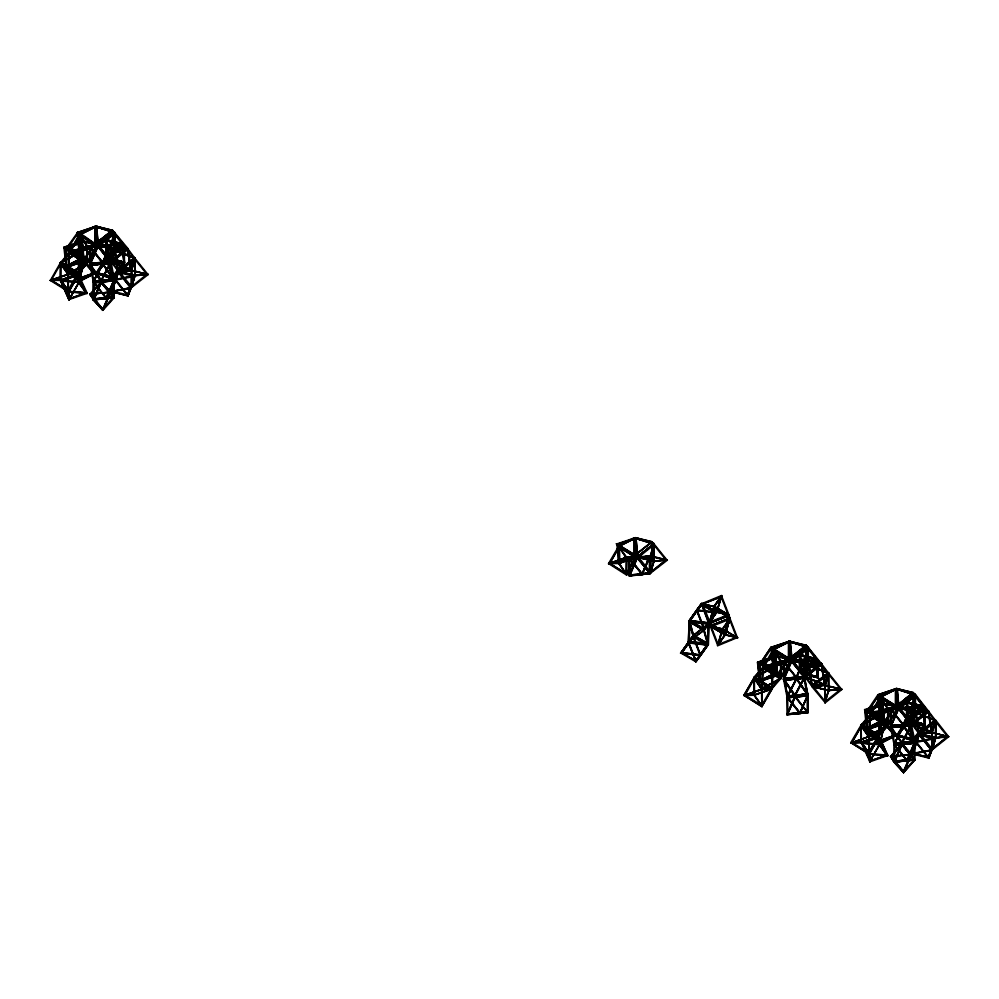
<?xml version="1.0" encoding="UTF-8"?>
<svg xmlns="http://www.w3.org/2000/svg" width="999" height="999" viewBox="0 0 999 999"><rect width="100%" height="100%" fill="white"/><g stroke="black" fill="none" stroke-linecap="round" stroke-linejoin="round"><path stroke-width="1.5" d="M60.564 280.369L68.431 291.97L60.564 280.369L79.083 281.83L86.938 293.431L68.431 291.97L78.584 273.888L60.277 262.912L79.058 252.285L87.038 263.886L68.394 273.726L68.981 252.66L79.258 252.41L78.397 274.275L87.363 293.494M68.319 274.163L69.281 252.685M688.386 642.007L708.241 644.193L688.386 642.007L689.048 621.316L708.903 623.501L708.466 644.567L695.891 661.8L680.781 653.009L693.031 635.951L708.141 644.755L693.031 635.951M708.091 644.83L700.586 655.481L680.856 653.221L688.323 642.27L708.091 644.83L688.348 642.557L689.235 620.829M707.579 643.406L689.098 641.37L689.71 622.102L708.191 624.138L707.454 643.468L708.191 624.138M689.21 641.308L689.834 622.04M708.116 644.255L708.778 623.563L729.02 615.109L724.974 634.49L718.281 644.555L725.249 634.627L729.682 619.38L725.124 634.914L710.152 626.261L725.262 634.615M762.699 667.582L762.012 688.761L772.289 688.498L772.976 667.332L762.699 667.582L761.912 689.173L780.656 678.583L762.112 688.648L754.233 677.272L772.776 667.207L780.756 678.808M771.965 687.787L772.602 668.069L763.024 668.306L762.387 688.011L771.965 687.787L772.976 667.332M897.876 707.916L880.032 714.123L870.054 714.372L880.119 714.435L897.876 707.916L887.886 708.154L869.692 714.647L868.993 736.113L879.27 735.863L879.757 714.56L887.736 726.173L869.192 736.238L861.213 724.637L878.433 715.284M869.292 736.126L869.692 714.647M869.367 735.376L870.291 715.684L879.582 715.421L870.291 715.684M879.295 715.409L878.945 735.139L869.654 735.389M95.829 264.186L89.86 264.785L94.331 263.798M90.722 265.11L110.165 263.149L90.722 265.11L93.869 281.231L113.324 279.083L93.869 281.231M111.051 261.85L114.498 279.92L93.282 281.706M792.532 678.808L783.578 679.707L791.058 678.758M803.883 678.071L784.415 680.219L796.39 679.108L806.942 694.205L803.883 678.071L784.427 680.032L787.574 696.153L807.13 693.993L796.59 678.895L784.515 680.019L794.867 695.329L807.042 694.005L787.574 696.153L795.104 695.316L804.008 678.259L796.353 678.908L787.724 696.141L796.628 679.083L804.008 678.259M807.854 694.63L786.975 696.815L807.879 694.517L804.482 677.409L821.765 663.611L824.899 684.839L805.019 677.285L808.728 665.009L828.695 672.764L811.812 686.063M794.817 695.941L783.491 679.72L796.64 678.284L807.866 694.717L804.457 677.609L805.069 677.16M901.797 743.293L890.209 726.723L890.459 709.028L911.5 707.117L903.596 725.336L890.646 726.523L898.313 708.129L911.413 707.13L890.459 709.028M894.567 743.506L914.01 741.545L894.567 743.506L891.42 727.384L910.863 725.424L914.01 741.545L901.847 742.694L914.11 741.345L903.571 726.248L891.308 727.584L903.571 726.248M910.863 725.424L891.42 727.384L902.047 742.482M906.992 725.212L911.463 724.762L906.967 725.411M114.211 297.527L101.074 281.618L89.773 264.797L95.729 264.036M102.835 263.474L89.485 246.616L110.652 244.655L89.673 246.953M796.553 678.396L783.428 678.995L791.333 660.776L804.707 659.39L796.378 677.809M98.689 281.293L101.324 280.994L110.889 262.662L102.697 263.386L92.994 282.068L114.161 280.107L114.248 297.602L101.124 281.493L89.972 264.585L93.257 281.893M884.552 723.064L895.741 735.714L879.869 743.805L866.695 729.145L884.577 722.939L896.203 735.701L877.884 741.932L866.657 729.395L882.604 720.841M70.042 271.678L65.996 266.87L81.893 258.803M83.928 261.014L95.067 273.451L79.171 281.518L66.021 266.883L83.879 260.664L95.092 273.202L77.185 279.658L65.547 266.883M77.41 279.008L67.02 267.108L83.641 261.313L94.093 272.989L77.41 279.008L74.6 275.574M94.056 273.239L83.641 261.313M84.865 262.337L95.042 273.439L83.879 260.664M879.957 743.019L894.792 735.264L884.34 723.588L867.694 729.357L879.957 743.019L894.804 735.289L878.109 741.283L867.669 729.607L871.752 727.334M877.884 741.932L873.825 737.125M878.109 741.283L867.694 729.357L880.032 742.819M884.477 724.3L894.729 735.489L884.34 723.588M895.766 735.739L885.638 724.4M114.623 232.517L97.727 245.329L114.498 232.38L128.059 248.689L111.264 262.125L118.194 271.266L134.74 258.029L128.034 248.976L131.344 270.304L111.301 262.362L131.194 269.917L117.982 271.179L114.423 249.563L114.673 233.541L111.314 244.755L97.615 245.854L89.873 264.673M808.341 647.439L791.82 660.701L771.315 648.563L760.826 663.86L773.076 666.333L787.974 659.115M828.646 673.189L811.912 686.188L808.541 665.159L811.688 686.101L824.899 684.839M879.882 744.105L866.707 729.17L882.592 721.078M98.102 245.579L114.648 249.987L127.635 248.476L111.051 244.393L98.102 245.579L114.685 249.663L127.635 248.476M114.785 232.53L111.189 244.58L99.113 245.679L111.139 244.905L126.611 248.376L110.864 244.543L111.226 261.888L114.835 249.837L114.785 232.53L110.864 244.543M114.71 249.912L112.687 230.17L95.217 243.856L84.003 260.102M114.648 249.987L111.026 260.839L114.698 249.663M118.357 271.666L131.344 270.155L147.902 274.563L134.94 275.749L118.357 271.666L131.618 270.517L134.965 259.303L119.418 271.628L131.506 286.651L146.878 274.263L134.778 259.253L131.294 270.479L147.902 274.563M131.106 287.887L134.803 275.562L146.915 274.138L131.468 270.342L119.38 271.765L131.344 270.155M128.034 248.976L114.823 250.237L117.944 271.466L134.902 258.242L134.803 275.562L146.915 274.138M134.94 275.749L134.965 259.303M618.643 545.691L637.025 557.117L635.202 537.762L654.07 543.493L637.499 557.192L650.449 555.819L667.032 559.89L654.045 561.401L638.96 557.692M650.049 556.081L650.149 573.576L629.258 575.661L628.883 558.041L650.112 556.268L642.295 574.475L629.345 575.661L637.012 557.267L650.574 555.993L650.624 573.301L637.237 557.242L629.07 558.366L642.057 574.5L649.999 573.588L650.262 555.956L653.858 543.906L654.22 561.251L638.473 557.43L653.958 560.901L665.971 560.114L650.074 556.181M654.045 561.401L654.058 544.954L653.771 561.038L650.749 572.29L654.095 561.076L638.998 557.367M805.344 664.173L808.366 664.909L821.353 663.398L804.769 659.315L791.807 660.501L802.334 663.423M818.468 678.246L816.358 658.666L801.298 654.932L818.106 660.664L799.55 654.283L789.809 658.578L808.253 664.847L820.291 663.436L804.932 675.811L804.707 659.652L808.179 647.414L808.541 664.76L792.794 660.926L808.278 664.397L821.353 663.398M804.769 659.315L820.329 663.299M808.366 664.909L808.054 648.426M813.099 686.688L828.571 690.159L840.634 689.06L825.149 685.589L813.099 686.688L828.533 690.484L841.645 689.16L828.658 690.671L813.586 686.962M825.224 701.573L813.099 686.5L828.496 674.175L840.634 689.248L825.224 701.573L825.062 685.077L841.645 689.16M825.149 685.589L824.774 684.864L812.075 686.588L825.062 685.077M825.024 702.984L842.07 689.36M828.571 690.159L828.483 674.612M828.658 690.671L813.623 686.638M928.333 710.751L911.75 706.68L911.725 723.126L915.396 711.937L928.333 710.751L911.45 724.862L931.705 732.342L912 724.637L915.708 712.374L913.273 692.607L896.702 688.498L896.528 692.969M911.837 707.18L915.484 694.804L911.563 706.817L911.712 724.587M915.484 694.804L915.521 712.112L911.6 724.138L915.259 711.763L927.272 710.976M919.055 733.94L932.042 732.429L948.588 736.837L935.638 738.024L919.055 733.94L932.317 732.791L935.464 720.529M935.788 720.566L935.826 737.874L920.116 733.716M932.042 732.429L948.588 736.837L931.805 750.162M935.638 738.024L947.614 736.413L935.514 737.836L932.229 749.924L935.826 737.874L915.621 741.795L935.314 737.949L928.77 758.104L935.451 738.124L931.867 750.299L912.174 754.145L914.435 745.828M667.444 560.102L650.099 573.501M96.091 243.656L105.782 239.66L124.338 245.304L105.832 239.36L96.091 243.656L101.786 245.492M105.832 239.36L112.775 230.594L105.969 239.523L108.092 257.73L114.423 249.425L114.485 232.168L95.991 226.199L97.727 245.529L114.498 249.5L126.611 248.376M106.081 240.022L97.015 244.031L106.081 240.022L124.55 245.579L124.388 263.062L107.805 258.941L95.604 273.376M124.263 245.404L107.717 258.641L96.054 273.351L114.997 279.658L134.615 275.674L114.922 279.52L111.476 291.87L131.169 288.024L134.715 275.936M118.544 249.138L123.364 245.255L114.236 249.563L95.829 243.681L95.829 232.143M124.338 245.304L114.535 249.925L95.829 243.681M799.55 654.283L789.747 658.89M792.02 658.378L799.849 654.632L818.056 660.227L808.303 664.535L805.007 663.811M801.523 673.676L789.522 658.391L806.093 645.179L818.081 660.439L801.41 674.038L818.456 660.414M806.33 645.504L789.522 641.271L789.547 658.603L796.653 660.901M807.954 664.485L817.082 660.177L807.954 664.485L807.279 657.18M898.126 705.631L906.53 701.635L925.249 707.854L925.086 725.349L908.491 721.216L906.568 702.035L912.986 693.818L906.967 702.147L908.466 719.992L914.809 711.675L913.898 702.747M899 705.731L906.83 701.985L899.063 705.419M924.013 707.841L914.984 711.538L925.037 707.592L908.391 721.39L925.436 707.779M899.175 704.258L913.173 692.669M107.767 258.704L124.575 262.924L122.939 246.691M710.913 621.44L714.06 606.83L721.403 595.754L713.91 606.418L709.153 622.789L729.233 615.609L709.502 623.339L710.139 625.948L729.944 618.356L729.108 615.309M717.544 645.829L737.499 637.549L724.974 634.49L709.977 625.824L711.775 618.468M712.399 615.546L714.285 606.768L720.404 598.051M710.626 625.474L714.447 607.779L728.621 615.796L724.812 633.478L710.626 625.474L724.812 633.478L729.22 618.194L714.66 607.692L710.039 623.076L724.812 633.478L710.039 623.076M710.851 625.411L714.672 607.729L710.252 622.951M728.621 615.796L724.587 633.541L729.22 618.194M704.108 629.932L689.298 620.879L701.423 603.384L714.31 606.743L729.282 615.434L725.199 634.44L717.557 645.354L725.349 634.827L729.807 618.319L725.349 634.827M79.371 281.456L84.016 260.826L79.371 281.456L77.035 279.495L77.697 276.548M81.031 261.813L78.372 273.601L60.514 262.587L78.484 273.451L87.05 263.661L69.193 252.547L60.514 262.587L79.158 252.522L87.038 263.886M83.791 261.476L79.458 280.682L77.273 278.846L80.931 262.6M81.593 261.189L77.273 278.846M880.057 743.731L884.714 723.101L880.057 743.731L877.734 741.77L882.055 722.614M884.49 723.751L880.156 742.956L877.959 741.121L881.967 723.401M882.379 722.689L877.734 741.77M82.03 240.996L65.834 249.201L66.046 266.658L84.091 260.577L65.697 249.151L77.647 232.392L79.957 234.852L78.334 232.842C78.272 230.894 105.832 252.148 94.955 243.194M775.748 655.918L787.437 658.304M882.729 703.271L894.417 705.669M77.348 232.817L79.583 251.76L97.627 245.704L95.804 243.469L112.375 230.257L114.498 232.38L97.852 245.479M94.206 244.093L83.741 259.278L67.095 248.739L79.358 251.411L94.181 243.881L81.993 241.508L67.145 248.826L72.253 251.998M95.242 243.793L92.607 245.354M773.501 650.574L780.531 661.201L780.544 677.322L773.526 666.683L773.301 650.636L789.934 660.976L773.388 650.574L764.035 666.982L780.656 677.31L759.827 664.048L770.978 647.277L789.222 641.308L791.795 660.664L808.016 647.04L791.645 660.514L804.807 676.822L821.353 663.586L808.316 647.402L808.216 664.735L818.006 660.539M759.839 663.998L770.978 647.277M771.315 648.563L786.638 658.229M777.422 675.449L788.948 658.716L805.194 646.503M787.911 659.015L777.459 674.2M788.948 658.716L777.684 675.149M896.602 688.586L877.959 694.642L866.545 711.688L864.622 709.827L881.38 719.867M878.296 695.928L867.806 711.226L878.296 695.928L897.964 708.041L887.911 725.661L879.932 714.322L877.896 695.067L880.156 714.198L887.799 725.661L888.086 708.279L888.111 725.586M884.44 721.553L894.929 706.256L884.44 721.553L864.622 709.827M879.345 695.766L898.126 707.642L880.094 696.803L878.346 694.667L896.203 705.794L884.777 722.851M709.34 623.251L714.285 606.743L729.919 618.019L725.187 634.402L709.34 623.251L714.285 606.743L702.697 604.095L716.77 611.85L729.108 614.984L716.733 612.35L701.748 603.696L721.728 595.429M724.974 634.515L729.919 618.019M709.502 623.339L714.173 606.805M710.277 620.604L714.31 606.743M689.16 620.729L704.283 629.532L716.52 612.487L701.41 603.683L689.16 620.729L708.978 623.214L716.545 611.937L721.278 596.815L716.857 612.062L709.452 622.926M708.978 623.214L716.645 612.137L721.565 595.854M721.703 595.879L716.77 611.85M717.557 645.354L722.314 628.983L728.134 620.691M718.281 643.993L722.314 628.983M718.681 643.169L722.702 629.308L729.682 619.38M111.476 291.87L114.922 279.52M112.175 291.046L115.484 279.807L112.275 291.321L130.607 287.737L112.275 291.321M130.919 286.064L133.804 276.224L131.019 286.326M131.456 286.413L134.615 275.674M931.867 750.299L935.414 738.211L918.705 733.99L912.174 754.145L914.547 746.091M912.974 753.596L914.934 746.303M914.222 749.375L916.17 742.082M931.193 749.75L934.502 738.498L931.305 750.012L912.861 753.333M111.026 260.839L110.989 244.73L114.336 233.504L99.113 245.879L111.214 260.889L126.573 248.514L114.485 233.491L99.076 245.816M111.301 262.362L115.01 250.087L134.99 257.842L131.006 270.067L127.997 249.113L111.264 262.125M112.113 262.213L115.559 250.774L133.903 257.942L130.557 269.143L112.113 262.213L130.557 269.143M130.444 269.38L133.903 257.942M131.169 270.304L135.09 258.279L131.493 270.329L131.531 287.65L131.493 270.329M134.828 259.315L134.678 275.387L131.331 286.601L135.002 275.412L147.939 274.238M131.531 287.65L135.127 275.599M654.183 543.943L650.386 556.143L666.995 560.214M650.749 572.29L650.711 556.181L654.058 544.954M650.699 571.94L653.958 560.901L653.87 543.581L635.389 537.612L651.972 541.745L654.108 561.326M804.907 659.502L804.944 676.81L804.907 659.502L808.503 647.452M808.378 648.463L804.707 659.652L821.315 663.723M807.691 657.317L808.441 664.697L805.069 675.799M804.62 676.785L808.416 664.585L805.381 663.848M804.944 676.81L808.541 664.76M805.019 677.285L808.728 665.009M805.818 677.135L809.277 665.696L827.622 672.864L824.163 684.303L805.818 677.135L824.163 684.303M841.645 689.347L828.621 673.164L828.845 690.521L824.924 702.534L824.887 685.227L828.421 672.714M825.012 685.401L828.683 674.225L825.012 685.401L841.608 689.485M825.249 702.572L825.211 685.252L828.808 673.201M824.924 702.534L828.396 690.309L828.358 674.188M828.72 690.334L825.037 701.523M912.05 723.151L912.012 707.03L915.359 695.816L911.687 707.005L898.313 708.129M911.725 723.126L915.072 711.9L915.034 695.791M931.705 732.342L935.414 720.079L915.596 712.612L935.301 720.316M931.905 749.899L931.867 732.579L935.414 720.079M932.404 731.355L935.663 721.578L935.701 737.699L932.03 748.875L935.376 737.662L948.638 736.513M128.072 295.829L134.753 275.849L128.072 295.829L111.513 291.783L118.007 271.716L135.015 275.574M111.426 291.733L117.957 271.403L131.393 287.662L148.351 274.438M132.517 280.694L133.779 276.311L118.357 272.54L112.138 291.134L127.735 294.992L131.381 283.466M912.212 754.058L918.705 733.99M934.465 738.586L919.23 734.914L915.196 741.37L919.242 734.764L916.108 742.307L919.005 734.952L934.465 738.586L928.433 757.267L912.836 753.421L919.267 734.777L931.38 749.787L928.208 757.317L915.796 741.845L918.93 733.953L931.942 750.074L928.845 758.416L915.546 742.02L918.93 733.953M913.011 753.508L919.055 734.827L931.118 749.962L928.208 757.317M77.11 279.782L72.09 273.951M877.896 741.782L895.791 735.489L879.869 743.805M79.171 281.518L95.117 273.227L77.21 279.408M74.126 275.15L79.258 280.744L94.118 273.002L82.83 260.702M79.258 280.744L94.118 273.002L77.447 278.758M866.707 729.17L884.54 723.189M61.376 281.094L68.894 291.358L86.126 292.707L68.794 291.633L61.376 281.094L78.621 282.455L86.026 292.994M78.621 282.455L86.126 292.707M86.938 293.431L79.083 281.83M862.711 743.044L879.682 744.392L887.736 755.431L879.782 744.105L861.263 742.644L869.118 754.245L888.061 755.768M862.174 743.094L870.079 760.988L886.837 755.069L878.833 737.374L862.075 743.281L869.492 753.908L862.174 743.094L879.42 744.442L886.725 755.269L879.307 744.73L862.075 743.368L878.833 737.374M869.118 754.245L861.263 742.644L879.145 736.5L887.749 755.519L879.145 736.5M879.095 736.55L879.145 735.851M131.244 287.799L127.86 295.866L114.848 279.745L118.232 271.678L131.244 287.799L127.86 295.866L111.339 291.696M114.848 279.745L118.232 271.678M118.319 272.677L115.409 280.032L118.569 272.502L130.432 287.687L127.522 295.042L130.432 287.687M928.558 758.141L931.942 750.074M94.281 263.611L89.798 264.061L97.615 245.854M90.434 263.399L102.722 262.462L90.434 263.399L97.79 246.441L110.077 245.504L90.484 247.277L109.99 245.517L97.79 246.441M90.672 263.574L98.027 246.616M102.497 262.3L109.853 245.342L110.027 261.638L90.584 263.586L90.484 247.277M95.704 263.711L89.798 264.061L102.66 262.887L110.564 244.668L102.897 263.062L98.576 263.449M114.161 280.107L106.406 298.501L93.456 299.688L101.124 281.306L103.996 281.044M94.63 297.003L101.349 281.468L104.233 281.206M93.943 298.851L101.299 281.893L113.586 280.956L106.231 297.914L93.943 298.851L113.536 297.078L113.436 280.781L93.993 282.717L94.081 299.026L101.299 281.893M94.643 298.127L101.374 282.592L110.315 292.407L102.984 309.365L93.756 299.513L102.984 309.365M105.994 297.752L113.586 280.956M93.219 299.525L106.169 298.339L114.298 280.282L92.994 282.068M110.052 292.37L102.71 309.328L94.368 299.001M89.81 294.255L102.997 310.289L110.652 292.095L101.036 281.556L110.926 292.133L102.81 310.377L89.81 294.255L101.274 281.531L114.273 297.652L102.897 310.339M629.345 575.661L637.237 557.442L634.727 537.699L618.781 545.729L618.781 563.049L633.591 555.806M629.832 574.825L637.187 557.854L649.475 556.93L642.12 573.888L630.057 574.987L637.412 558.029L649.475 556.93M649.238 556.755L642.12 573.888M629.108 575.486L642.057 574.3L650.199 556.256L629.22 558.354M783.578 679.595L791.333 660.776M784.153 678.321L791.508 661.363L803.558 660.264L796.44 677.384L784.153 678.321L803.745 676.56L784.24 678.309L796.44 677.384M803.795 660.426L791.732 661.538L784.377 678.496L784.203 662.2L803.708 660.439L784.203 662.2M796.203 677.222L803.558 660.264M796.615 677.984L804.282 659.59L783.478 661.675L783.578 679.17L793.73 678.246M786.737 714.822L807.966 712.524L807.879 695.029L800.112 713.423L786.937 714.447L794.842 696.228M787.162 714.61L795.067 696.39M787.649 713.773L795.017 696.815L807.304 695.878L799.937 712.836L787.886 713.935L795.241 696.977M786.937 714.447L799.887 713.261L807.791 695.042L807.966 712.524M890.646 726.523L898.551 708.303L908.703 721.278L925.261 708.066L916.632 711.588M891.133 725.686L898.488 708.716L910.539 707.617L903.421 724.75L891.133 725.686L903.421 724.75M910.776 707.791L898.725 708.89L891.22 725.674L910.726 723.913L891.27 725.861L891.183 709.552L910.688 707.791L891.183 709.552M903.183 724.575L910.539 707.617M890.409 726.348L903.358 725.162L911.263 706.942M911.013 755.818L903.471 772.602L893.855 762.05L901.822 743.581M903.733 772.639L894.117 762.087L901.398 745.266M910.401 756.093L903.408 771.603L894.455 761.787L902.047 743.743M894.867 761.3L906.93 760.189L894.642 761.126L902.222 744.33L914.285 743.231L902.222 744.33M913.198 758.653L902.022 744.804L891.345 756.655L903.633 771.578L894.729 761.825L901.797 744.829M906.692 760.027L914.197 743.244L894.692 745.004L914.135 743.056L914.222 759.365L894.729 761.113L914.222 759.365M901.772 743.893L890.509 756.53L903.695 772.577L914.897 759.702L894.005 761.787L907.092 760.776L914.772 742.394L907.055 760.951M903.408 771.603L910.751 754.645L902.796 745.916M910.751 755.781L903.471 772.602L914.972 759.927L914.859 742.382L893.693 744.342M115.01 250.087L134.715 257.792M115.559 250.774L133.804 258.192M809.352 665.796L812.025 685.326L809.178 665.933L827.622 672.864M912.911 724.238L916.258 713.049L934.639 720.454L928.183 711.937L912.774 724.263L919.018 732.692L931.33 731.518L928.396 712.025L916.083 713.199L919.055 732.554L934.465 720.242L931.33 731.518L912.949 724.475L928.183 711.937M948.638 736.7L935.676 720.117L918.793 733.416M928.608 711.288L911.787 724.175L897.964 708.041M931.255 731.418L928.396 712.025M729.832 618.069L709.827 625.961M701.748 603.696L714.223 606.53L728.159 614.585L716.633 612.15M728.97 615.284L714.123 606.331L729.108 614.984M737.499 637.549L722.527 628.895L736.425 637.449L722.627 629.095L712.649 626.698M722.627 629.095L712.512 626.997M730.132 617.994L710.139 625.948M879.807 714.685L878.346 694.854M61.426 262.637L78.696 253.022L86.126 263.848L68.869 273.214L61.426 262.4L78.159 272.727L61.426 262.637L69.505 253.271L86.139 263.611L69.505 253.271M69.193 252.547L87.05 263.661M78.484 273.451L86.925 263.898M780.768 678.583L772.077 688.611L754.22 677.509L762.786 667.707L780.768 678.583L762.911 667.469L753.908 677.397L772.165 688.498M772.402 667.944L755.244 677.559L772.402 667.944L779.844 678.771L762.574 688.136L755.144 677.322L771.877 687.649L779.857 678.533L771.765 687.886L755.144 677.322M772.077 688.611L754.345 677.272M861.2 724.862L879.058 735.976L861.2 724.862L869.892 714.834L887.974 725.636M862.112 724.912L870.204 715.559L886.825 726.123L878.745 735.252L862.112 724.912L870.204 715.559M869.892 714.834L887.624 726.173L869.093 736.001L861.213 724.637M878.745 735.252L886.837 725.886L869.455 735.264L886.837 725.886M93.744 281.044L101.386 280.394L93.744 281.044L102.647 263.986L110.29 263.336L102.647 263.986M94.006 281.219L102.909 264.161M101.111 280.22L110.015 263.162M97.103 281.268L101.061 280.831L110.889 262.662M791.083 696.353L786.85 696.64L796.415 678.309L803.021 677.572M787.125 696.803L796.678 678.483L804.607 677.584L795.042 695.916M787.449 695.966L794.829 695.142L803.733 678.084M794.779 695.754L804.607 677.584M898.064 743.718L902.022 743.268L911.587 724.949L903.658 725.836L894.105 744.155L903.483 725.249M894.442 743.331L903.333 726.273L910.713 725.449L902.085 742.669L894.442 743.331L902.085 742.669M894.704 743.493L903.608 726.435L910.988 725.611M901.81 742.507L910.713 725.449M911.587 724.949L901.76 743.106L893.83 743.993M68.332 291.758L78.546 274.35L79.183 282.043L69.256 299.6L68.332 291.758L69.256 299.6M68.694 291.421L78.222 275.212L68.993 291.558L69.58 298.726L68.993 291.558M68.619 291.908L78.546 274.35M68.968 299.45L79.183 282.043M69.58 298.726L78.809 282.38L78.247 274.201M868.93 736.663L851.098 742.869C857.679 742.819 883.828 725.686 879.869 744.317L869.667 761.738L869.03 754.045L878.945 736.488L873.126 736.238M879.232 736.625L869.03 754.045M870.279 761.001L869.679 753.845L878.62 737.349L879.507 744.655L869.992 760.863M869.667 761.738L879.582 744.18L878.945 736.488L861.076 742.619L851.098 742.869M68.169 291.571L50.312 280.469L60.352 262.849L68.344 274.188L68.369 291.496L60.19 280.22L60.277 262.912M60.165 262.912L68.069 274.4L68.094 290.509L51.274 280.244L60.627 263.836L75.986 273.376M79.396 234.665L69.356 252.285L79.396 234.665L87.388 246.004L87.413 263.311L79.233 252.035L79.508 234.653L79.533 251.973M67.907 290.572L77.173 274.238M86.95 262.387L64.61 248.002L86.95 262.387L96.304 245.979L79.583 235.714L70.405 251.998M87 263.761L97.427 245.367L77.26 232.355M83.704 260.527L63.924 247.552L87.213 263.386L97.265 245.766L77.472 232.667L97.265 245.954L79.433 252.16L66.159 249.213L79.333 252.098L85.964 248.726M608.391 563.786L618.793 546.078C607.554 536.475 636.625 559.203 636.65 557.067L634.902 554.932L617.045 543.806M609.715 563.473L626.423 573.738L609.715 563.473L619.068 547.065L635.701 557.405L626.423 573.738L635.701 557.405M609.802 563.411L619.068 547.065M626.635 557.479L626.498 574.8L626.785 557.417L618.593 546.141L618.631 563.461L626.498 574.8L636.663 557.18M762.062 706.88L744.03 695.391L754.07 677.772L743.668 695.479M762.849 667.594L773.288 649.175L771.365 647.315L772.851 666.895M771.94 688.873L761.887 706.493L772.302 688.811M780.656 677.31L789.31 662.162M780.719 678.683L791.57 660.401L804.32 677.097L791.558 660.751L783.391 661.875L796.378 677.996L802.996 677.247M869.155 754.095L851.011 742.744L868.868 753.845L878.92 736.226L861.051 725.124L850.649 742.831M851.972 742.519L861.325 726.111L851.972 742.519L868.68 752.784L877.959 736.45L861.238 726.186L860.888 742.507L860.863 725.187L869.043 736.463L869.068 753.77L861.038 742.469M880.094 696.94L870.054 714.56L887.911 725.661M871.016 714.335L880.369 697.926L897.002 708.266L887.636 724.675L871.103 714.273M868.593 752.859L877.959 736.45M114.66 279.508L96.054 273.351L105.757 257.467M116.059 261.263L123.302 263.773L114.248 278.534L97.015 272.989L106.006 258.017L110.315 259.415M97.015 272.989L106.006 258.017M114.248 278.534L123.239 263.574M114.56 279.295L124.213 263.237L112.163 260.264M902.347 726.161L896.727 735.601L913.835 741.108M904.02 723.713L906.318 719.317M918.193 724L923.988 726.048L914.947 740.821L897.714 735.264L906.692 720.304L911.013 721.69M914.947 740.821L923.938 725.848L914.122 723.426M920.866 732.117L924.912 725.511L922.065 724.587M920.916 732.317L925.361 725.461M95.529 232.18L95.529 243.719L79.383 251.636L79.383 234.315L95.629 225.961L114.485 232.168M771.59 666.695L759.802 663.836L775.724 655.744L786.538 658.516M787.025 661.912L773.101 666.558L773.101 649.238L789.347 640.883M634.178 554.882L635.963 556.618M634.902 554.932L616.87 544.093M776.323 674.375L757.642 662.474L765.471 666.957M758.328 662.924L760.114 664.647L757.816 662.187M771.877 648.039L773.838 649.487L771.191 647.589L773.139 667.082L790.983 660.876L788.673 658.116L771.365 647.315M775.499 673.588L768.731 669.005M790.459 659.839L788.673 658.116M789.048 658.716L790.971 660.576L780.906 660.801L763.074 667.007L773.139 667.082M865.484 709.989L867.095 712L864.797 709.552M878.858 695.391L880.643 697.127L878.346 694.667M895.479 705.744L897.264 707.479M65.722 266.97L84.078 260.577M618.905 546.078L618.631 563.461L616.87 543.893L635.302 537.724M759.427 681.892L773.039 674.862M773.101 649.238L773.313 666.708L771.191 647.402L789.235 641.321L789.235 658.641L772.976 667.02L781.131 678.234L781.106 660.926L773.226 649.575L773.101 666.932M77.597 233.641L67.108 248.951L79.433 251.723L87.413 263.311M689.223 620.666L696.715 610.002L716.445 612.275L696.74 610.289L689.223 620.666L708.953 622.939M680.856 653.221L688.323 642.27M714.01 606.618L720.978 596.69M700.174 655.044L707.117 644.83L700.174 655.044L681.768 652.647L688.748 642.719L705.581 644.655M681.805 652.921L688.748 642.719M700.586 655.481L708.054 644.542M729.27 619.63L722.702 629.308M690.109 620.441L701.51 604.57L715.584 612.774L704.183 628.646L690.234 620.591L701.51 604.57M680.444 653.221L693.156 636.101M695.791 660.913L707.067 644.904L695.791 660.913L681.718 652.709L693.119 636.838L705.931 644.318M681.855 652.859L693.119 636.838M715.446 612.637L704.183 628.646M704.145 629.395L716.52 612.487M688.348 641.857L693.081 635.439L708.741 623.401L704.208 630.082L688.348 641.857L704.208 630.082M689.347 641.033L693.294 635.689L707.742 624.587M690.147 640.272L693.668 635.489L707.03 625.224M708.741 623.401L703.833 630.269L708.241 624.3M696.578 610.189L701.635 603.708L709.115 623.026L704.058 629.507L696.578 610.189L701.635 603.708M701.423 604.695L697.002 610.639L701.723 604.595L708.391 622.677L703.97 628.621L708.391 622.677M688.186 642.457L693.244 635.976L700.724 655.294L695.978 661.688L688.186 642.457L695.978 661.688M689.497 641.72L693.343 636.863L688.611 642.906L695.878 660.801L700.299 654.857L693.244 635.976M695.579 660.888L700.299 654.857M695.679 661.775L700.724 655.294M111.389 232.73L105.956 239.86L111.701 232.755M107.78 257.717L114.111 249.4L113.649 244.942M107.917 258.704L114.41 249.762L113.961 244.955M108.766 257.592L114.723 249.775L112.924 232.068M799.437 672.127L799.612 656.143L801.51 673.863L818.281 677.846L801.323 673.613L799.375 654.42L805.319 646.615M803.296 670.267L801.485 672.639L799.987 654.795L806.318 646.478L806.618 649.462M805.107 667.881L807.829 664.323L807.067 656.88M801.797 672.652L807.829 664.323M801.323 673.613L808.203 664.41L808.191 647.09L789.709 641.121L791.445 660.451L801.985 663.061M803.333 671.39L801.51 673.863M805.032 669.168L808.441 664.697L805.194 663.661L808.278 664.397L789.547 658.603M914.522 703.196L915.421 712.05L908.303 720.966L906.355 701.785L913.161 692.844L914.222 700.249M908.615 720.978L906.667 701.798L913.473 692.869M908.778 720.017L914.21 712.886M908.303 720.966L915.109 712.037L915.159 694.767M96.94 272.764L107.817 259.777L123.227 263.549L112.437 276.773L96.94 272.764L112.437 276.773M97.028 273.014L107.817 259.777M112.338 276.536L123.227 263.549M97.565 273.714L112.6 277.397L124.301 263.449L112.5 277.16L97.465 273.476M908.353 721.44L896.652 735.389L913.298 739.672L924.987 725.724L908.353 721.44L924.899 725.486L913.298 739.672M896.752 735.626L908.328 721.29M897.714 735.264L908.516 722.065L911.313 722.752M913.123 739.06L924.013 726.073L913.123 739.06L897.726 735.289L908.516 722.065M78.047 272.964L86.139 263.611M755.132 677.559L763.224 668.194L779.732 678.771M879.058 735.976L887.736 726.173M92.507 296.691L90.647 294.38L101.336 282.53L110.315 292.407M113.237 297.615L102.747 309.39L113.436 297.54L101.136 282.605L113.436 297.54M890.509 756.53L901.972 743.805M903.446 771.665L914.135 759.814L902.022 744.804M90.609 265.309L102.872 263.973L113.224 279.283L101.149 280.407L90.609 265.309L102.872 263.973M102.735 263.574L114.061 279.795L102.735 263.574L89.773 264.797M101.149 280.407L113.411 279.071M783.491 679.72L795.004 695.729L800.761 695.179M807.929 695.217L786.962 696.703M794.867 695.329L807.13 693.993M903.62 725.649L890.471 727.072L903.62 725.649L914.947 741.87L907.554 742.756M914.11 741.345L903.371 726.46M95.991 226.199L112.575 230.332L96.016 226.224L97.727 245.529M107.655 257.467L106.056 239.61L105.894 254.221M113.849 234.028L113.686 248.851L98.239 245.005L96.441 227.148L112.075 230.844L113.861 248.701L96.466 243.294L114.286 249.25M124.55 245.579L105.894 239.785L122.64 243.744L105.869 239.76M116.009 260.152L124.55 262.899L115.672 260.477M635.227 537.787L651.972 541.745M640.908 556.942L635.227 555.107L635.389 544.83M637.637 556.418L653.259 560.114L635.864 554.707L653.234 560.102L653.234 543.968L636.026 538.424L637.637 556.418L653.259 560.114L651.46 542.27L635.864 538.586L653.234 543.968M654.095 561.076L653.87 543.581M650.611 572.302L666.008 559.977L650.611 572.302L638.473 557.23L653.883 560.901L643.918 557.692M790.346 641.92L807.554 647.477L790.346 641.92L790.184 646.49M790.346 658.054L790.346 652.185M807.379 656.905L808.129 664.685L808.191 647.09M791.62 658.678L807.392 663.773L807.554 647.477M799.612 672.027L799.587 654.682L816.358 658.666M816.47 658.503L816.895 666.171M817.469 661.063L817.469 677.185L806.23 674.387M816.158 662.162L817.644 677.035L805.993 673.488M897.327 705.406L897.327 698.076M906.967 702.147L923.825 707.392M898.601 706.031L914.372 711.126L914.535 694.829L897.139 689.422L898.938 707.28L897.339 689.298L912.774 693.131L914.56 710.976L903.146 708.328M911.75 706.68L898.75 708.191L915.346 712.262L915.184 694.442L896.69 688.473L897.914 708.079M909.003 720.691L924.624 724.4L922.839 706.543L907.417 702.722L907.229 707.255M902.946 708.928L915.184 711.763L915.184 694.442M906.78 702.297L924.612 708.254L907.229 702.859L908.853 719.205M924.375 716.345L925.086 725.349L915.121 722.127M60.464 280.569L68.956 299.887L60.464 280.569L78.459 274.226M61.376 281.006L78.134 275.087L86.014 292.907L69.381 298.713L61.376 281.006L78.134 275.087M69.381 298.713L86.139 292.794M86.938 293.344L69.056 299.575M870.079 760.988L886.837 755.069L869.592 753.633M861.275 742.732L869.867 761.75M101.149 281.156L114.336 297.402L106.406 298.314L93.419 282.18L93.269 299.787M98.776 246.978L110.839 261.963L98.027 246.416L90.397 247.477L102.497 262.487L110.115 261.438L90.522 263.386M91.883 247.302L98.027 246.416M102.497 262.487L110.027 261.638M110.839 261.963L102.672 263.074L110.602 262.175M93.419 282.18L106.169 298.526L114.336 297.402M94.131 282.705L101.523 281.868L94.131 282.705L106.231 297.727L113.624 296.878L106.231 297.727M629.795 558.891L637.412 557.842L629.795 558.891L641.882 573.913L649.512 572.852L641.882 573.913M629.07 558.366L637.237 557.242M642.057 574.5L650.237 573.376M791.732 661.338L784.115 662.399L791.732 661.338L803.833 676.36L796.203 677.409L803.833 676.36M783.204 661.538L791.558 660.751M796.378 677.996L804.557 676.885M795.991 697.352L807.829 712.549L799.887 713.448L786.9 697.314L791.096 696.653M799.712 712.861L807.329 711.8L799.712 712.861L787.849 697.627L795.241 696.79L807.829 712.549M787.624 697.851L795.241 696.79M799.887 713.448L808.054 712.324M890.371 709.228L898.551 708.104L911.3 724.45L903.358 725.361L890.371 709.228L898.551 708.104M891.333 709.54L898.713 708.703L891.333 709.54L903.421 724.55M903.358 725.361L911.538 724.238M902.222 744.143L894.605 745.204L902.222 744.143L914.31 759.165L906.692 760.214L914.31 759.165M893.855 762.05L893.968 744.48L915.196 742.195L893.955 744.168L890.571 726.872M907.092 760.589L893.88 744.68L906.867 760.801L915.034 759.69L902.971 744.705M915.034 759.69L906.867 760.801M688.998 621.39L704.208 629.845L708.066 644.33L693.081 635.664L688.998 621.39L703.983 630.057M689.884 621.977L693.456 635.464L689.884 621.977L703.833 630.044L708.066 644.33M688.835 620.953L693.081 636.038M689.66 622.177L703.608 630.244L704.208 629.845M693.306 635.464L707.629 643.331L693.681 635.264M106.269 239.872L108.092 257.73L96.99 243.818L112.4 231.493M112.5 231.606L96.99 243.818M116.271 251.149L107.979 257.779M636.613 557.205L653.995 543.893L667.032 560.077M638.511 557.292L653.883 544.917L666.008 559.977M786.85 661.813L773.114 666.583L789.784 658.741L806.48 645.516M791.895 657.792L806.118 646.415L817.107 660.389L801.697 672.702L817.107 660.389M791.982 657.904L806.205 646.528M803.995 674.662L792.794 660.739L808.203 648.413L820.329 663.486M792.831 660.801L808.241 648.476M899.075 704.145L913.074 692.544L915.196 694.655L898.638 707.866L915.371 694.355L928.333 710.938L915.221 712.087L901.185 708.628M898.875 705.144L913.098 693.768L924.087 707.742L908.678 720.054L924.087 707.742M898.975 705.257L913.186 693.88M894.892 706.668L880.082 713.91L878.171 694.755L896.028 688.561L897.951 707.742L898.775 708.029L915.196 694.655M899.774 708.091L915.184 695.779L927.309 710.838L911.912 723.164L900.711 709.253M899.812 708.154L915.184 695.779M920.279 732.866L934.465 721.515M921.303 732.966L935.476 721.528L947.614 736.6L932.204 748.925L920.116 733.915M932.204 748.925L947.576 736.55M95.417 243.656L112.375 230.257M113.861 232.767L98.439 245.067L96.653 243.344M107.055 255.944L122.44 243.681L124.363 245.529L107.805 258.753L105.869 256.893M107.268 256.206L122.44 243.681M107.904 255.806L121.94 244.193M119.181 249.962L108.304 258.229M121.553 248.077L123.726 245.929M635.202 554.895L651.773 541.683L653.895 543.793L637.337 557.005L635.401 555.144M636.588 554.208L650.786 542.882M650.274 543.406L635.839 554.495L637.837 556.48L653.259 544.18L651.46 542.457M789.722 658.653L805.107 646.39M791.545 657.317L805.581 645.704L807.579 647.689L792.157 659.989M799.799 672.065L814.972 659.54M801.41 670.479L814.46 660.064M800.973 671.128L815.646 659.115M804.595 671.515L817.444 660.851M804.982 677.047L821.715 664.035L804.982 677.047L811.912 686.188M805.793 676.897L821.415 664.672L824.35 684.165L821.378 664.797L805.793 676.897L812.249 685.414L827.659 673.101L821.19 664.585M812.911 685.014L828.458 672.951L808.616 665.259M911.887 693.481L896.702 706.006M898.326 704.42L911.375 694.005M898.538 704.67L913.273 692.794L925.062 707.804L908.503 721.028M900.324 706.405L914.36 694.792M922.164 707.155L906.568 719.168L922.626 706.48L916.907 711.463M914.535 713.361L907.204 718.781M909.003 720.504L917.307 713.885M928.521 711.176L935.439 720.304L918.893 733.541L911.962 724.4L928.521 711.176L931.88 732.192L918.668 733.453L915.783 712.462L918.93 733.403L931.88 732.192M931.63 732.242L928.733 711.263L911.962 724.4M60.627 263.836L75.899 273.439M51.274 280.244L67.994 290.509L60.764 279.945L68.094 290.509M608.753 563.698L626.785 575.199M773.114 649.587L780.831 661.126L780.818 678.309M763.074 667.207L780.931 678.309M744.03 695.391L761.975 706.418L762.062 689.11L754.183 677.759L753.908 695.142L762.087 706.418L754.17 694.942L761.812 705.431L761.488 689.385L754.457 678.758L754.482 694.867M745.079 695.104L761.7 705.431L770.978 689.085L754.345 678.758L744.992 695.167L754.37 695.067L770.978 689.285L761.588 689.198L745.079 695.292L761.675 689.51L770.978 689.285M880.369 697.926L887.512 708.553L887.836 724.6M878.92 736.226L861.051 725.124M897.002 708.266L880.281 697.989L880.506 714.035L887.025 723.426M887.636 724.675L866.782 711.188L882.704 703.109L866.832 711.276L884.402 722.801L866.72 711.4L880.032 714.372L894.629 706.967M868.955 753.783L868.73 736.538M83.154 259.016L79.133 251.973L77.198 232.792L79.271 252.098L95.255 244.006L81.993 241.508M87.35 245.979L87.113 263.386M763.161 667.332L781.068 660.901L780.531 661.201M887.936 708.341L879.907 697.002L879.932 714.322L884.839 722.414L880.656 715.147M868.893 736.525L868.793 752.784M911.775 754.245L911.488 754.42M906.418 719.48L925.062 725.324L924.175 716.47M96.466 235.964L96.466 227.173L112.075 230.844M98.239 245.005L113.861 248.701M106.531 253.783L106.531 240.584L122.14 244.268L123.938 262.113L108.304 258.416L123.938 262.113L123.913 245.966L123.751 262.262L116.571 259.952M124.575 262.924L122.74 246.815M635.839 538.561L651.46 542.27M643.756 557.854L653.895 560.926L638.836 557.192M790.159 642.07L805.781 645.766L807.379 663.748L791.957 659.927L790.159 642.07L805.781 645.766M791.957 659.927L807.579 663.623L791.782 658.516M791.445 660.451L802.197 662.936M816.033 660.601L800.249 655.506L815.858 659.19L800.224 655.481L800.249 671.628L800.411 655.344L801.872 671.852M806.143 673.314L817.632 677.022L815.946 662.287M915.022 694.605L896.528 688.648L913.273 692.607M897.139 689.422L912.774 693.131M906.568 702.035L908.403 718.144M909.053 719.08L907.204 702.846L922.839 706.543M912.174 711.013L915.196 711.788L905.219 708.553M908.491 721.216L925.261 725.199M68.594 273.851L86.938 263.661M754.233 677.272L772.776 667.207M861.313 724.862L878.533 715.509M879.395 715.309L862.224 724.912L879.395 715.309L886.825 726.123L870.092 715.784M708.903 623.501L689.048 621.316M81.806 259.578L67.02 267.108L72.078 272.914M81.731 259.777L66.945 267.307L83.616 261.563M874.437 725.961L882.492 721.852L875.711 725.486M867.644 729.595L871.677 727.534M66.084 248.913L82.005 240.821L95.18 243.706M66.159 249.213L82.005 240.821M759.877 664.135L775.798 656.056L786.051 658.291M786.6 658.816L775.699 656.43L760.801 663.661L776.173 673.401M772.976 666.72L788.898 658.628L784.989 660.951M782.342 662.3L773.526 666.683M878.758 713.698L867.781 711.013L882.616 703.483L893.518 705.868M867.856 711.313L882.679 703.783L893.593 706.168M881.405 713.011L893.531 706.855M881.28 713.398L895.953 706.293M79.383 234.315L95.529 226.398L97.627 245.704M79.932 234.64L80.145 250.911L78.159 232.929L94.98 227.273L94.98 243.406L80.145 250.911L79.932 234.64L94.955 227.26L96.741 245.117L79.957 250.786L89.823 247.515M80.145 234.777L94.98 227.273L78.159 232.929M65.834 249.201L81.98 241.283L83.729 258.966M81.818 260.477L66.384 265.634L66.384 249.513L81.206 242.008L83.054 258.504M66.384 249.513L81.431 242.158L81.431 258.279L66.596 265.784L81.431 258.279M79.932 250.761L94.98 243.406M95.529 243.719L79.383 251.636L77.472 232.48L95.504 226.386L77.472 232.48M65.834 266.521L81.756 258.454M65.859 266.533L81.98 258.604M618.781 545.729L634.702 537.674L634.914 555.144L634.914 545.029M619.33 546.053L634.353 538.673L636.138 556.53L619.343 562.2L617.557 544.343L634.365 538.698L634.365 554.82L619.542 562.325L619.33 546.053L619.542 562.325L634.365 554.82M619.542 546.203L634.365 538.698L617.557 544.343M620.104 562.387L633.378 555.669M773.313 649.387L789.235 641.321M771.877 647.851L773.838 665.809L771.877 647.851L788.686 642.195L788.686 658.329L773.863 665.821L773.651 649.562L788.673 642.182L790.459 660.039L787.512 660.888M773.651 649.562L788.686 642.195L772.052 647.951M757.429 662.162L759.565 681.455L777.597 675.361L759.74 681.555L759.552 664.123L775.474 656.056L777.297 672.414M759.552 664.123L775.686 656.206L775.686 673.526L775.474 656.056L757.642 662.275L775.474 656.056L777.122 672.302M776.76 673.426L774.949 656.955L758.328 662.724L760.114 680.581L776.91 674.912L760.102 680.556L760.102 664.435L774.924 656.93L775.137 673.201L774.924 656.93M760.102 664.435L775.137 657.08M788.686 658.329L773.651 665.684L783.541 662.437M760.102 680.556L772.227 674.425M772.452 674.562L760.114 680.581M775.474 673.376L759.74 681.555L759.764 664.26M898.126 707.841L880.094 713.935L880.082 696.59L896.003 688.536L898.126 707.841L880.269 714.035L867.781 711.013M880.082 696.59L896.215 688.686L896.215 693.006M880.631 696.915L895.653 689.535L897.439 707.392L880.643 713.061L880.631 696.915L880.843 713.186L895.666 705.681L895.666 689.56L878.858 695.204L880.831 713.161L895.666 705.681M880.843 697.065L895.666 689.56M866.533 711.475L866.745 728.933L866.533 711.475L882.454 703.408L884.427 721.241M866.745 711.613L882.666 703.558L882.666 717.994M868.431 711.113L882.105 704.42L883.74 720.779M868.643 711.251L882.117 704.432L882.117 719.093M880.082 713.91L896.215 706.006L879.32 695.891M882.117 720.554L867.294 728.059L867.082 711.788L867.082 727.921L879.207 721.778M869.18 727.447L882.666 720.878L869.405 727.597M115.534 249.001L123.289 245.354M115.934 249.3L124.288 245.617M792.082 658.066L799.849 654.632M898.176 705.319L906.53 701.635M893.968 762.062L914.947 759.889M90.647 294.38L102.947 309.303M891.345 756.655L903.633 771.578M702.772 603.97L721.141 596.79L728.109 614.772L709.74 621.952L702.747 603.908L721.141 596.79M710.689 625.287L710.202 623.164L728.458 615.671L729.058 618.094M112.4 277.335L105.882 257.317L107.855 259.228L114.685 279.146L107.855 259.228M112.537 276.598L114.385 278.384L112.537 276.598L105.869 258.179L108.029 259.852L105.569 257.417M906.58 719.592L913.086 739.61L906.58 719.592L908.553 721.503L915.072 741.533L908.553 721.503M915.084 740.659L912.924 738.985L906.88 720.341M906.568 720.454L908.728 722.127L906.268 719.705M69.356 252.098L87.188 245.879L97.178 245.642L79.346 251.848L69.356 252.098L79.695 251.96L70.405 252.185M69.443 252.41L87.275 246.204L97.265 245.954M79.608 251.636L94.83 246.341M50.312 280.282L60.39 280.344L50.312 280.282L68.144 274.063L75.287 273.888M50.4 280.594L68.232 274.388L78.134 273.826L60.302 280.032M77.26 274.363L60.652 280.145L51.274 280.057L67.969 274.588L77.173 274.038M608.753 563.511L626.585 557.292L636.575 557.055L618.818 563.573L608.753 563.511L619.005 563.061L635.614 557.28L626.311 557.504L609.715 563.286L619.005 563.061M608.841 563.823L626.585 557.292M636.575 557.055L618.818 563.573M783.828 661.251L780.719 661.326L764.123 667.107L773.413 666.882L787.249 662.062M773.051 666.77L787.162 661.75M771.94 689.06L761.95 689.31L744.118 695.516L761.862 688.985L771.94 689.06L754.095 695.267L745.541 695.479M744.03 695.204L754.008 694.954L771.852 688.736M870.141 714.685L887.974 708.478L897.964 708.229M897.002 708.453L880.394 714.235L871.103 714.46C862.974 710.152 929.22 705.818 887.699 708.678M877.959 736.638L861.35 742.419L852.06 742.644L868.568 736.55L877.959 736.638L873.226 736.438M851.972 742.332L861.263 742.107L877.871 736.325M851.011 742.557L860.988 742.307L878.833 736.101M869.754 761.862L887.749 755.519L869.23 753.97M65.884 265.16L63.924 247.352L81.98 241.283L63.711 247.24M64.61 247.802L81.406 242.133L64.61 247.802L66.583 265.759L66.596 249.663M92.595 246.553L95.367 245.592M97.427 245.567L79.408 251.661L79.595 234.465M66.409 265.659L81.631 260.364M65.959 267.12L83.841 260.914M634.727 537.699L636.825 556.98L618.793 563.074L626.81 574.725M636.825 556.98L618.968 563.174L626.236 573.813L626.211 557.692L618.868 547.14L619.205 563.174M758.328 662.724L775.124 657.055M895.653 689.535L878.858 695.204M884.402 722.614L866.545 728.82L864.622 709.64L882.454 703.408L882.454 719.292M882.504 722.752L867.095 727.934L865.309 710.089L881.905 704.295L881.905 720.416M880.643 713.061L897.439 707.392M867.669 729.607L884.315 723.838M878.146 741.033L894.792 735.264M709.115 623.026L701.323 603.808M704.058 629.507L696.728 610.164M729.282 615.434L714.06 606.83L728.034 614.885M86.813 246.278L86.838 262.4L79.808 251.76L79.483 235.714L87.113 246.204L79.208 234.728M68.993 252.36L87.3 263.311M79.808 251.76L79.358 251.411M68.369 291.496L60.489 280.157L60.739 263.836L60.764 279.945M68.344 274.188L68.069 291.571M60.44 263.898L68.069 274.4M626.211 557.692L618.593 546.141M753.908 695.142L754.183 677.759M887.512 708.553L879.907 697.002M880.506 714.035L879.832 714.248L880.206 696.94M867.981 751.61L861.15 742.294L869.068 753.77M115.584 280.07L133.916 276.486M111.364 291.608L131.169 288.024M916.283 742.344L934.614 738.761M931.755 750.024L912.062 753.883L928.77 758.104M127.697 249.75L130.632 269.243L127.697 249.75L115.385 250.924L118.531 270.492L112.075 261.975L127.485 249.663L133.941 258.179L118.357 270.279L130.632 269.243M117.982 271.179L131.194 269.917M84.003 258.654L82.205 240.946L83.591 259.24L82.118 241.321L77.747 233.679M82.118 241.321L79.608 237.562M77.422 233.741L79.233 251.598L83.916 259.191M777.534 675.112L775.923 655.868L777.16 672.677M774 667.732L777.634 674.113L775.823 656.243L771.465 648.601L772.664 660.501M878.446 695.953L880.244 713.81M884.29 721.528L882.904 703.221L884.377 720.991M879.582 698.563L882.804 703.608L879.894 698.501M786.9 697.314L790.871 696.865M898.076 744.005L902.047 743.556M897.851 744.218L901.822 743.768M786.85 696.64L790.808 696.191M911.325 724.774L903.658 725.836M98.751 263.162L104.72 262.575M107.705 262.275L110.752 262.163L110.652 244.655M100.325 263.536L104.783 262.762M100.3 263.736L104.783 263.286M110.777 291.958L89.91 294.368L110.777 291.958L114.161 297.54M93.094 298.064L90.734 294.181L110.177 292.22L113.324 297.415L93.906 299.688M93.294 299.95L114.248 297.602L93.294 299.95L89.898 294.056M629.882 558.691L649.387 556.93L629.882 558.691L629.969 574.999L649.425 573.051L649.325 556.743M790.983 678.234L783.516 678.983L791.033 678.421M796.952 677.647L801.423 677.197M797.002 677.834L804.47 677.085L804.37 659.577L783.478 661.675M797.027 678.159L804.482 677.409M797.002 678.358L804.457 677.609M787.712 697.639L807.217 695.891L787.712 697.639L787.799 713.948L807.242 712L807.155 695.704M896.465 725.749L902.434 725.149M905.419 724.849L911.45 724.437L906.967 724.887M898.014 725.786L902.497 725.336M898.039 726.123L902.509 725.661M890.559 727.06L893.543 726.76M898.014 726.31L903.983 725.711M914.859 759.977L893.993 762.225L890.596 756.33L911.475 754.233L914.185 758.703M890.609 756.655L911.5 754.557L913.523 757.904M98.614 263.773L102.934 263.361M101.099 281.019L103.983 280.744M107.055 280.257L114.248 279.583M808.541 665.159L821.752 663.898L824.824 684.74L805.132 677.035M809.103 665.846L821.415 664.672M812.025 685.326L824.35 684.165M805.094 694.78L807.966 694.505L796.453 678.496M796.253 695.804L800.574 695.391M915.521 712.512L928.733 711.263M904.869 742.806L914.947 741.87M114.46 232.492L114.498 249.812L126.573 248.701M109.753 280.507L114.073 280.12M109.99 280.682L114.298 280.282M637.012 557.267L650.524 556.318M667.032 559.89L653.92 561.226L653.858 543.906M792.794 660.926L803.346 659.964M796.278 696.091L800.599 695.691M796.503 696.266L800.823 695.866M796.515 696.678L805.556 695.841M901.285 708.154L910.326 707.317M923.126 733.441L930.668 732.754M920.079 734.04L931.867 732.579M907.579 743.056L914.772 742.394M907.804 743.219L913.561 742.694M68.294 273.838L78.571 273.576L79.258 252.41M869.679 714.947L879.957 714.685L879.27 735.863M51.361 280.369L60.652 280.145M626.311 557.504L636.663 557.367M783.74 660.938L780.719 661.326M786.837 660.851L790.022 661.101M780.993 661.126L790.983 660.876M763.074 667.007L773.413 666.882M744.992 694.979L754.37 695.067M871.103 714.46L880.394 714.235M105.969 239.523L107.605 258.691M95.642 243.793L112.562 230.519L124.363 245.517L107.805 258.741L96.016 243.756M114.111 249.4L112.375 230.457M799.375 654.42L801.635 673.626L799.412 654.295M799.987 654.795L806.006 646.465L806.767 653.908M915.109 712.037L914.21 702.772M60.464 280.644L78.983 282.105M68.531 291.696L87.038 293.157M97.64 245.704L111.089 261.9L127.635 248.664M134.678 275.387L118.394 271.341M911.563 706.817L927.309 710.651M912.012 707.03L928.296 710.888M650.486 573.326L636.738 556.93M811.663 686.388L825.099 702.584M918.643 733.741L932.079 749.937M715.534 612.849L697.127 610.451L690.184 620.654L708.553 622.777L715.496 612.562L701.635 604.72M688.773 643.006L707.142 645.117M681.768 652.647L700.137 654.757M680.831 652.934L700.561 655.207M890.596 756.493L903.695 772.577M910.751 754.645L903.059 745.953M866.782 711.188L880.032 714.123M713.011 626.61L722.527 628.895M736.425 637.449L725.037 634.715L711.088 626.66L729.52 619.28L736.513 637.337L718.106 644.455L711.176 626.535M725.124 634.914L737.849 637.861M112.263 260.502L124.213 263.237M107.917 260.027L123.314 263.798L114.673 261.001M908.615 722.302L911.413 722.989M914.21 723.676L924.013 726.073M897.726 735.289L913.036 738.81M913.198 739.435L896.652 735.389L913.773 740.908M912.836 753.421L928.433 757.267L916.358 742.132M111.014 244.718L127.597 248.801M99.113 245.679L114.56 249.475L114.323 232.33M119.418 271.441L134.865 275.237M791.807 660.501L802.372 663.099M901.223 708.303L915.384 711.937L905.269 708.99M947.614 736.413L932.167 732.617L932.229 749.924M919.092 733.616L935.676 737.699M122.14 244.268L106.518 240.559L108.154 256.93M806.293 645.254L789.547 641.283L808.041 647.252M806.43 674.263L817.644 677.035M908.278 702.285L923.338 706.018M908.079 702.409L923.138 706.143L923.875 713.523M900.536 707.504L914.56 710.976L914.535 694.829M903.146 708.791L915.196 711.788M924.624 724.4L909.202 720.566L912.087 721.378M122.477 245.504L106.531 240.584L122.315 245.679M105.619 246.79L114.598 249.613M106.693 256.543L123.726 262.238L121.94 244.393M107.967 257.168L113.711 259.028M108.903 257.854L113.174 259.228M108.741 258.017L113.012 259.39M119.992 262.05L124.276 263.436M96.953 272.789L114.198 278.346M635.389 554.932L641.071 556.768M799.799 654.944L817.032 660.489M914.372 695.004L897.327 689.285L897.164 692.382M799.5 661.825L802.347 662.737M789.809 658.578L796.927 660.863M799.774 661.788L808.303 664.535L807.479 657.055M906.48 701.947L924.063 707.529M808.303 674.612L818.268 677.821L808.141 674.775M898.763 705.868L914.535 710.963L912.562 693.256M902.372 707.629L898.113 706.256L902.484 707.767M899.2 706.455L903.508 707.841M905.057 708.716L909.327 710.089M908.178 709.602L913.873 711.425M910.264 719.742L924.612 724.375L910.101 719.917M909.44 720.291L912.287 721.216M914.947 722.302L919.217 723.676M912.149 721.578L906.393 719.542M914.997 722.502L919.267 723.875M922.114 724.787L924.974 725.711M911.063 721.89L906.692 720.304M913.935 722.814L923.988 726.048M897.651 735.064L914.897 740.621M78.809 282.38L78.047 276.511M869.679 753.845L869.954 761.875M728.396 615.846L714.447 607.779L729.008 618.306M710.202 625.774L725.199 634.44L709.552 623.139M896.115 705.931L896.215 700.224M701.885 603.396L716.857 612.287M681.718 652.709L695.666 660.776M789.235 658.641L789.222 641.308M636.138 556.53L634.178 538.573L634.153 554.67M81.955 241.258L83.554 258.866M790.459 660.039L788.498 642.082L788.473 658.179M629.258 576.086L650.149 573.576M102.697 263.386L93.132 281.718M915.196 742.207L911.463 724.762M879.445 695.741L896.028 706.068M878.271 696.041L893.618 705.581M618.968 545.666L636.825 556.78M618.98 547.14L635.614 557.467M788.498 658.391L771.191 647.589L775.923 655.868M773.288 649.175L791.146 660.289M771.091 647.627L790.284 660.127M771.053 647.739L790.971 660.576M78.884 234.44L97.427 245.367M862.237 724.675L878.858 735.014M757.642 662.474L764.722 666.895M768.556 669.293L771.665 671.203M776.435 674.238L759.852 663.923L773.076 666.333M74.813 253.596L83.741 259.278L79.233 251.598M770.579 688.136L753.983 677.834L761.787 689.31M896.215 688.686L896.003 692.869M95.305 243.581L95.529 226.398M898.039 707.791L896.702 688.498L896.69 692.806M715.272 607.729L729.707 618.131M907.092 760.776L894.055 761.975M807.304 695.878L799.937 712.836M786.7 696.99L787.075 714.622L808.228 712.674M914.56 695.042L912.774 693.318M923.138 705.956L925.261 708.066M806.093 645.179L808.016 647.04M808.216 647.302L806.38 645.554M818.281 660.714L816.158 658.603M799.587 671.815L801.722 673.925M113.661 232.517L112.075 231.044M64.785 247.715L66.409 249.725L64.61 248.002M885.564 724.612L895.741 735.714M82.755 260.901L94.043 273.214M72.153 272.702L67.02 267.108L72.69 273.451M74.201 274.937L79.333 280.532M66.021 266.883L79.246 281.318M902.971 744.929L911.625 754.42L902.696 744.892L913.885 758.753M103.034 310.352L93.157 299.775L102.772 310.314M866.695 729.145L871.79 734.839M693.668 635.489L689.26 641.47M935.439 720.304L918.893 733.541M827.659 673.101L812.249 685.414M134.74 258.029L118.194 271.266M918.668 734.128L931.68 750.249M902.896 744.967L914.035 758.778M902.709 745.042L913.848 758.865M117.969 271.853L130.981 287.974M115.659 279.857L127.772 294.867M115.11 279.57L128.122 295.692M898.8 708.054L911.75 724.125M898.313 708.328L911.3 724.45M898.488 708.915L910.576 723.925L910.626 707.604M890.609 709.015L903.596 725.137M901.997 744.355L914.085 759.377M894.829 744.992L906.917 760.002M791.508 661.55L803.596 676.573M784.34 662.187L796.44 677.197M783.628 661.663L796.615 677.784M795.017 697.002L807.105 712.012M787.849 697.627L799.937 712.649M787.125 697.102L800.112 713.236M637.012 557.467L649.999 573.588M637.187 558.054L649.362 572.864M630.019 558.678L642.12 573.688M629.308 558.154L642.295 574.275M134.902 258.242L147.939 274.425M97.79 246.628L109.878 261.651M90.634 247.265L102.722 262.275M89.91 246.741L102.897 262.862M101.299 282.08L113.386 297.09M653.895 543.793L637.337 557.005M900.411 709.552L908.678 720.054M792.519 661.038L801.697 672.702M114.211 233.803L123.389 245.467M821.54 663.823L828.458 672.951M903.433 725.861L914.759 742.082M890.658 726.86L901.985 743.081M784.515 680.019L795.067 695.117M102.685 264.186L113.224 279.283M90.809 265.097L101.349 280.195M860.863 725.187L868.768 736.675M868.468 736.738L861.126 726.186L861.463 742.22M781.131 678.234L773.214 666.758L773.226 649.575M862.125 724.675L869.567 735.501M754.332 677.509L762.212 688.885M60.514 262.35L68.494 273.963M131.468 286.588L131.618 270.517M913.236 758.403L910.876 754.507L891.433 756.455L894.58 761.65M911.675 756.118L913.261 758.716M890.596 756.33L893.993 762.225M90.747 294.493L92.333 297.09M880.219 698.526L882.904 703.221M880.981 715.097L884.615 721.465M770.916 647.714L775.823 656.243M773.838 668.006L777.197 673.888M773.676 667.794L776.585 672.889M773.526 668.069L776.872 673.938M79.533 236.251L82.205 240.946M710.202 626.073L717.719 645.454M878.708 737.474L886.712 755.182M862.187 743.169L870.191 760.876M78.022 275.2L86.014 292.907M61.488 280.894L69.493 298.601M779.844 678.771L762.574 688.136M86.126 263.848L68.869 273.214M78.696 253.022L61.426 262.4M721.54 595.791L729.058 615.172L709.315 622.889L701.81 603.508M729.944 618.356L737.449 637.737M697.302 610.551L704.27 628.533M693.031 636.962L699.999 654.944M688.91 642.819L695.878 660.801M908.416 722.24L914.772 740.771M107.717 259.952L114.073 278.496M637.112 557.367L635.401 537.637M791.433 660.876L789.048 641.196M807.242 712L787.799 713.948M629.258 575.661L629.158 558.166M113.436 280.781L93.993 282.717M113.536 297.078L94.081 299.026M93.307 299.513L93.332 282.38M703.608 630.244L707.404 643.543M775.724 655.744L775.699 656.43M784.427 680.032L787.599 695.953M783.591 679.507L786.975 696.815M110.165 263.149L113.312 279.27M913.161 692.844L913.61 697.277M912.986 693.818L913.598 699.775M882.492 703.658L884.14 720.029M806.63 646.99L807.242 652.896M112.912 234.54L113.362 239.423M112.288 231.543L113.349 241.958M923.788 710.451L924.087 713.398M922.626 706.668L924.425 724.525L924.612 708.254M913.074 692.732L913.81 700.112M914.11 703.059L914.997 711.912M897.264 707.292L895.479 689.435L895.454 705.531M882.479 703.433L884.252 721.141M881.93 704.307L883.416 719.193M817.194 669.118L818.081 677.971L818.268 660.501M806.443 646.728L807.03 652.622M806.23 646.852L806.83 652.747M805.581 645.891L807.379 663.748M800.436 655.356L802.072 671.728M790.359 641.945L792.157 659.802M791.645 660.314L789.722 641.146L789.709 658.441M774.949 656.955L776.585 673.326M771.365 647.502L773.288 666.683M758.503 662.824L760.289 680.681L760.314 664.585M757.816 662.387L759.74 681.555M651.773 541.87L653.696 561.051M651.261 542.395L653.059 560.239L653.071 544.143M637.837 556.293L636.038 538.436L636.026 548.676M617.732 544.443L619.517 562.3M111.863 230.969L113.661 248.826L113.686 234.191M108.504 258.291L106.718 240.434L106.693 253.609M106.081 239.635L107.855 257.342M98.439 244.88L96.653 227.023L113.849 232.555L96.653 227.023L96.628 235.801M95.33 226.273L97.253 245.454M96.566 245.005L94.78 227.16L94.755 243.257M81.231 242.033L83.017 259.89M878.92 737.499L879.507 744.655M935.339 721.54L935.501 737.849M932.317 732.791L932.354 748.913M911.887 706.855L911.925 724.163M894.692 745.004L894.779 761.3M803.646 660.252L803.745 676.56M134.765 258.254L134.803 275.562M111.189 244.58L111.226 261.888M90.547 247.465L90.584 263.586M89.76 246.753L89.86 264.248M761.75 689.185L761.775 706.493M67.77 274.463L67.795 290.584M907.392 702.697L907.392 707.092M907.392 710.027L907.229 718.993L907.229 710.189M906.755 701.897L906.592 719.38L906.592 703.496M896.69 698.576L896.528 705.968L896.528 700.187M896.003 700.087L896.003 705.856M880.294 696.74L880.294 714.06M807.392 647.639L807.392 663.773M773.863 649.7L773.863 665.821M635.864 544.455L635.864 554.707M635.227 545.004L635.227 555.107M618.993 545.879L618.993 563.199M95.991 231.968L95.991 243.519M81.98 252.822L81.98 255.719M81.756 252.685L81.756 255.569M81.206 242.008L81.206 258.142M66.046 249.338L66.046 266.658M69.593 253.396L68.669 273.089L78.247 272.864L78.896 253.147L69.593 253.396M617.732 544.255L619.343 546.266L617.732 544.255M96.216 245.854L86.925 246.091L96.216 245.854"/></g></svg>
